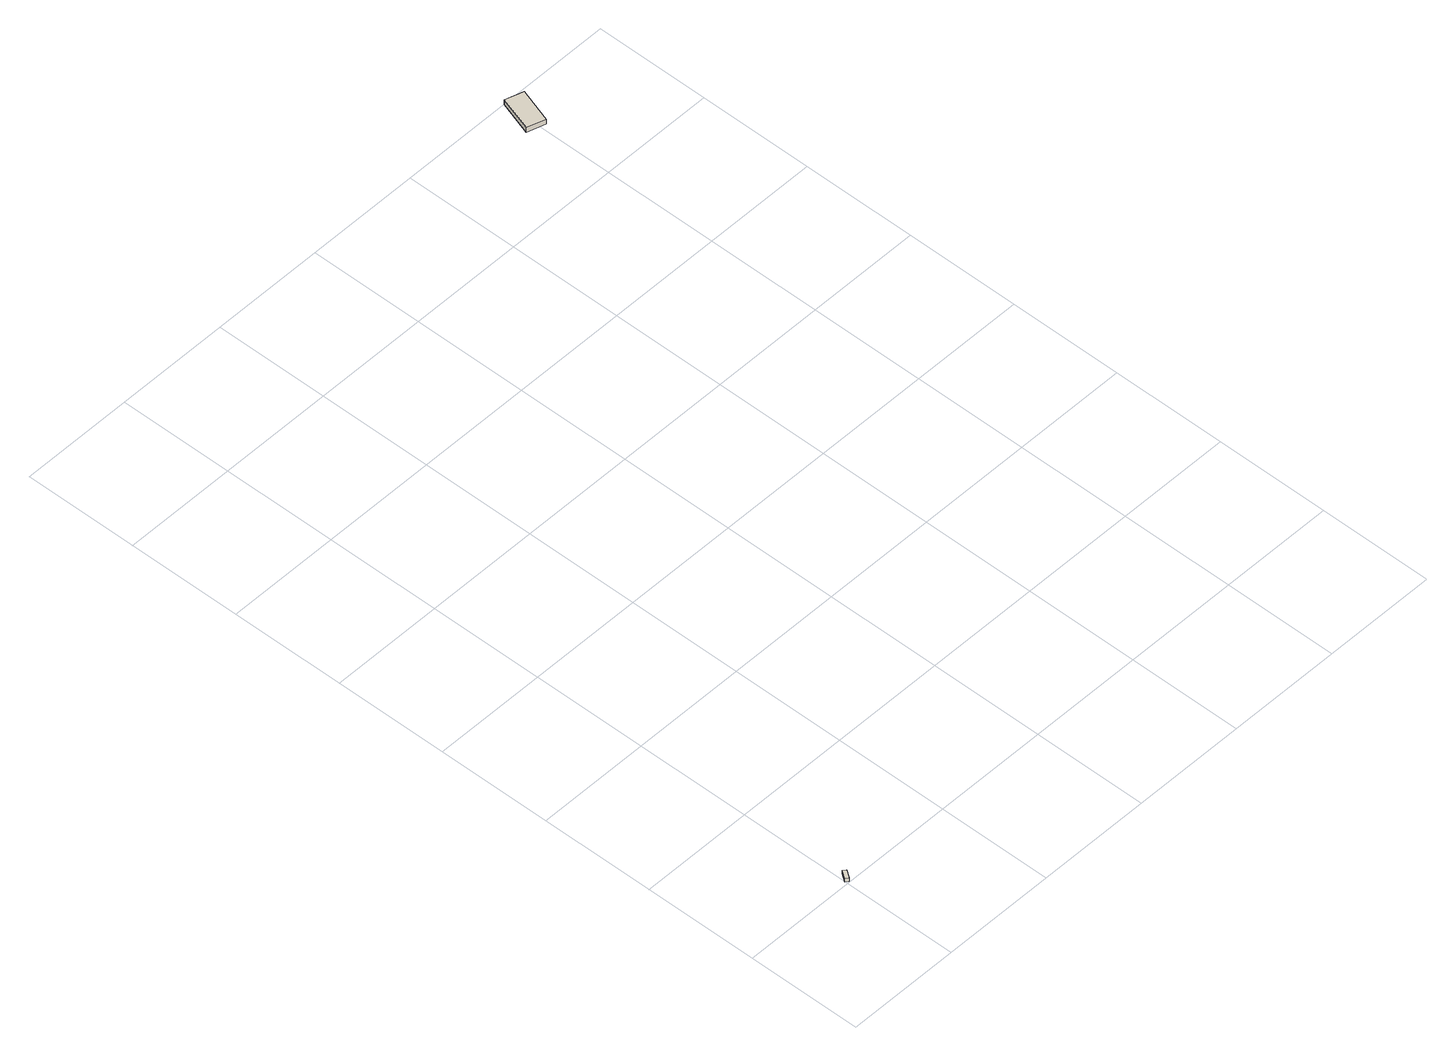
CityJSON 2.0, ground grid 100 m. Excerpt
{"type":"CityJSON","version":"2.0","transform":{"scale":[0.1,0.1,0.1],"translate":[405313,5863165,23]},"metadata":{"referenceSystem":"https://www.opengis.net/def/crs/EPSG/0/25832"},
"CityObjects":{
"building1":{"type":"Building","attributes":{"Gemeindeschluessel":"03454033","BezugspunktDach":"4000","AbsoluteHoehe":"23.349","MittlereTraufHoehe":"26.849","Firsthoehe":"26.849","function":"31001_2000","measuredHeight":3.5},"address":[{"country":"Germany","locality":"Lorup"}],"geometry":[{"type":"MultiSurface","lod":"1","boundaries":[[[0,1,2,3]],[[4,5,6,7]],[[4,7,3,2]],[[5,4,2,1]],[[6,5,1,0]],[[7,6,0,3]]]}]},
"building2":{"type":"Building","attributes":{"Gemeindeschluessel":"03454033","AbsoluteHoehe":"23.595","MittlereTraufHoehe":"27.445","Firsthoehe":"29.573","function":"31001_2720","roofType":"3100","measuredHeight":5.98},"address":[{"country":"Germany","locality":"Lorup"}],"geometry":[{"type":"MultiSurface","lod":"1","boundaries":[[[8,9,10,11]],[[12,13,14,15]],[[12,15,11,10]],[[13,12,10,9]],[[14,13,9,8]],[[15,14,8,11]]]}]}
},
"vertices":[
[28,8,38],[72,72,38],[49,96,38],[1,26,38],[49,96,3],[72,72,3],[28,8,3],[1,26,3],
[3987,6999,55],[3891,6698,55],[4049,6647,55],[4145,6948,55],[4049,6647,6],[3891,6698,6],[3987,6999,6],[4145,6948,6]
]}
